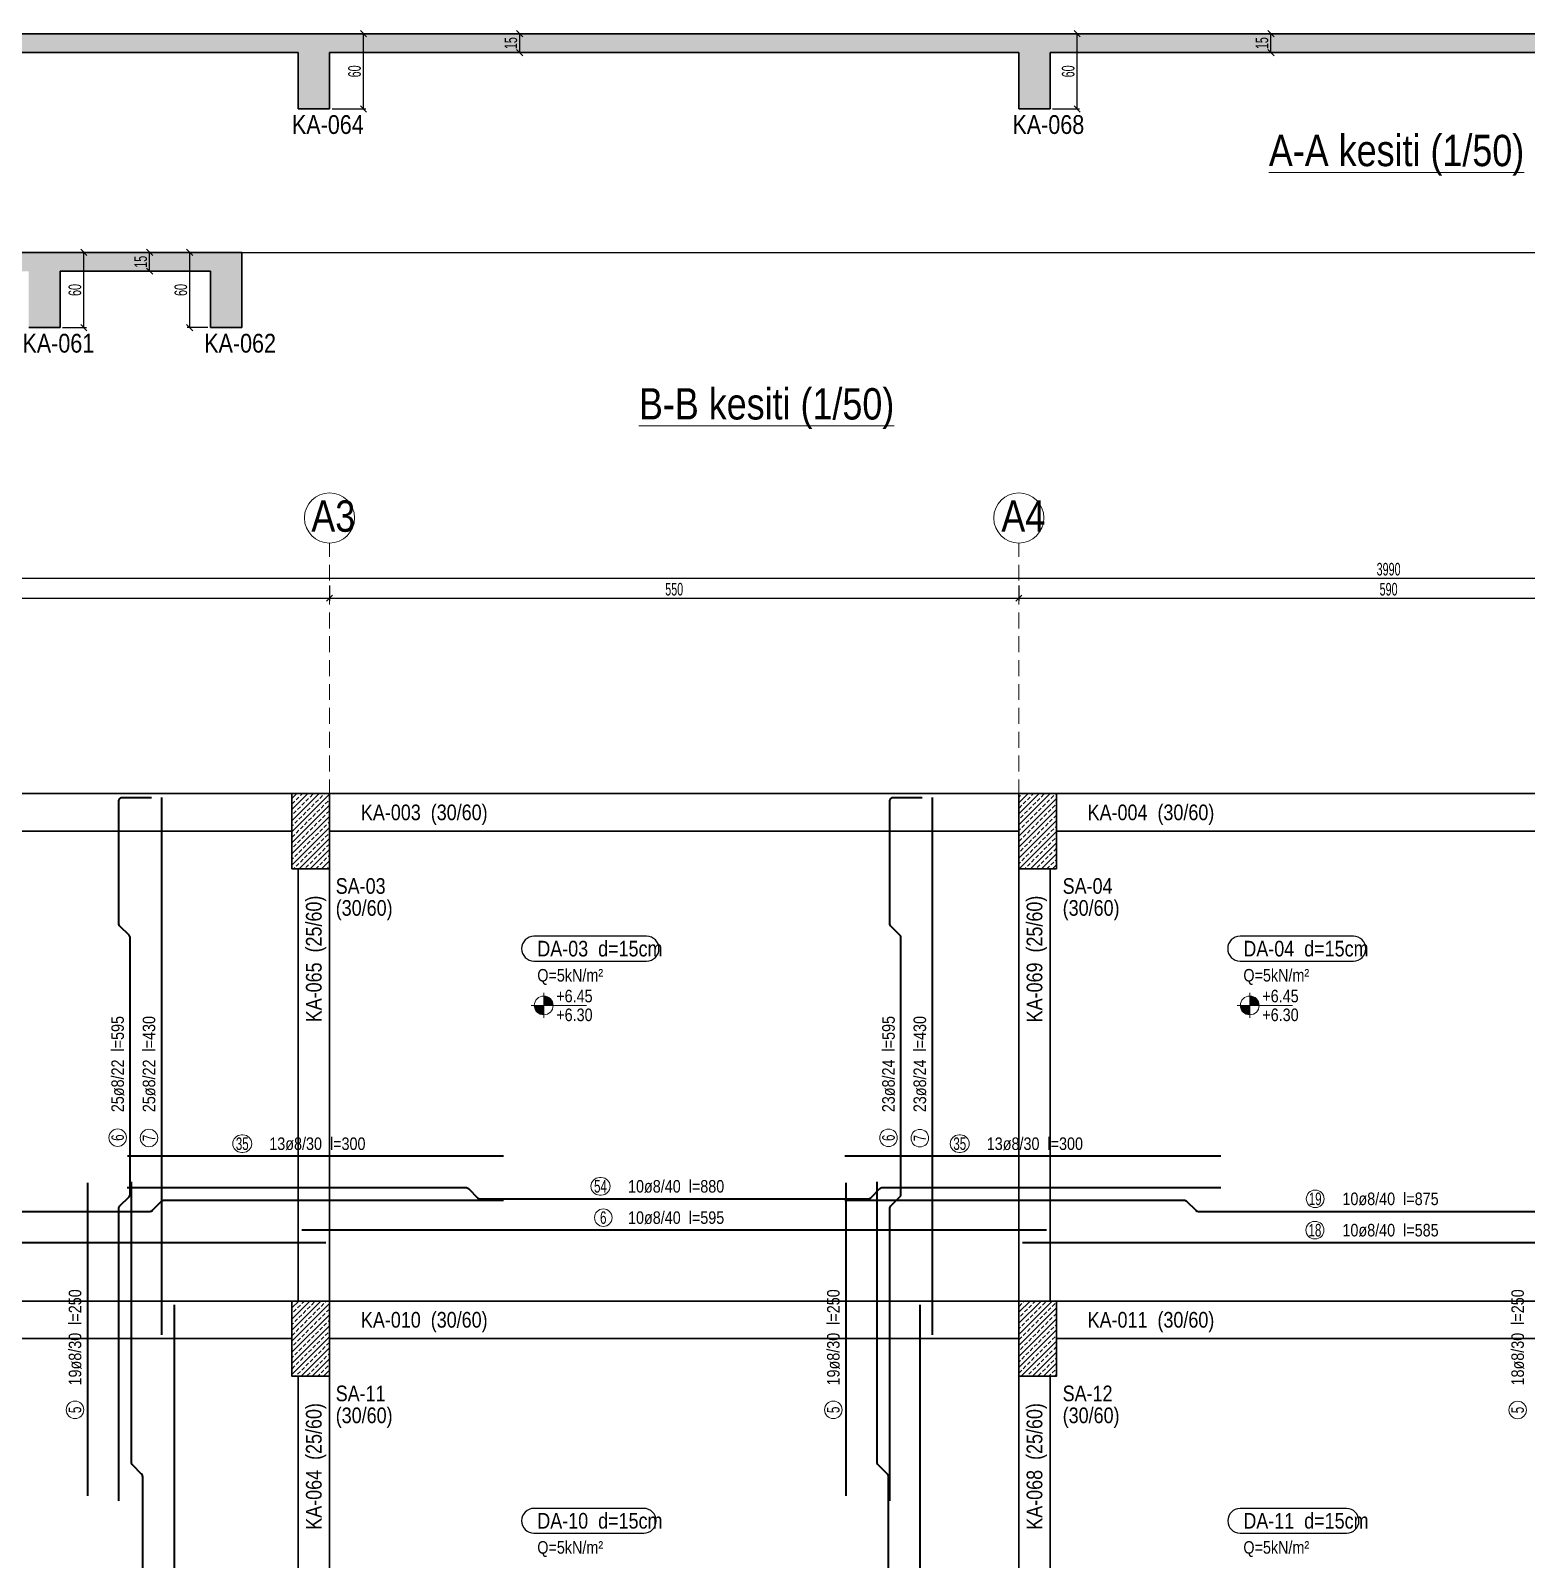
# Model space of a CAD drawing. Header units: millimetres. Extents: x 2223 to 6966, y 588 to 5587.
# Drawn here: x 3619 to 4813, y 4334 to 5554 of the extents above; entities that cross this region are included whole.
import ezdxf
from ezdxf.enums import TextEntityAlignment as Align

# ---------------------------------------------------------------- set-up
doc = ezdxf.new("R2010")
doc.units = ezdxf.units.MM
doc.linetypes.add('DASHED', pattern=[19.05, 12.7, -6.35])
for name, color, linetype, lineweight in [('AKS BALONU (BEYKENT)', 7, 'Continuous', 20), ('AKS CIZGISI (BEYKENT)', 252, 'DASHED', 20), ('AKS NO (BEYKENT)', 3, 'Continuous', 20), ('AKS OLCU (BEYKENT)', 200, 'Continuous', 20), ('CIZGI (BEYKENT)', 1, 'Continuous', 20), ('DONATI (BEYKENT)', 4, 'Continuous', 40), ('DONATI YAZISI (BEYKENT)', 3, 'Continuous', 20), ('DOSEME ISMI (BEYKENT)', 9, 'Continuous', 20), ('DOSEME PAFTA (BEYKENT)', 3, 'Continuous', 20), ('DOSEME SINIRI (BEYKENT)', 71, 'Continuous', 30), ('KESIT ISMI (BEYKENT)', 6, 'Continuous', 20), ('KIRIS (BEYKENT)', 2, 'Continuous', 30), ('KIRIS ISMI (BEYKENT)', 40, 'Continuous', 20), ('KOLON (BEYKENT)', 3, 'Continuous', 30), ('KOLON ISMI (BEYKENT)', 91, 'Continuous', 20), ('KOT CIZGI (BEYKENT)', 120, 'Continuous', 20), ('KOT YAZI (BEYKENT)', 7, 'Continuous', 20), ('OLCU (BEYKENT)', 14, 'Continuous', 20), ('POZ BALON (BEYKENT)', 14, 'Continuous', 20), ('POZ NO (BEYKENT)', 2, 'Continuous', 20), ('TARAMA (BEYKENT)', 252, 'Continuous', 20), ('YAZI (BEYKENT)', 140, 'Continuous', 20)]:
    doc.layers.add(name, color=color, linetype=linetype, lineweight=lineweight)
doc.styles.add('DSMOLC-50', font='Bahnschrift Light Condensed', dxfattribs={"width": 0.75, "height": 10})
doc.styles.add('KOT (BEYKENT)', font='')
doc.styles.add('OLC-50', font='Bahnschrift Light Condensed', dxfattribs={"width": 0.75, "height": 10})
doc.styles.add('YAZI (BEYKENT)', font='')
doc.styles.get('KOT (BEYKENT)').set_extended_font_data('Bahnschrift Light Condensed')
doc.styles.get('YAZI (BEYKENT)').set_extended_font_data('Bahnschrift Light Condensed')
doc.dimstyles.new('DSMOLC-50', dxfattribs={"dimtxt": 10, "dimasz": 5, "dimexe": 2, "dimexo": 2, "dimgap": 2, "dimtad": 1, "dimdec": 1, "dimrnd": 0.5, "dimzin": 12, "dimdsep": 46, "dimtxsty": 'DSMOLC-50', "dimblk": 'OBLIQUE', "dimblk1": 'OBLIQUE', "dimblk2": 'OBLIQUE', "dimcen": 0, "dimclrt": 7, "dimadec": 0, "dimazin": 0, "dimtfac": 1, "dimtdec": 4, "dimtix": 1, "dimtmove": 2, "dimatfit": 3, "dimfxl": 1, "dimtzin": 0, "dimarcsym": 0})
pattern_1 = [(45, (1444.828, 798.8927), (-4.4194174, 4.4194174), []), (45, (1449.247, 798.8927), (-4.4194174, 4.4194174), [3.125, -1.5625])]

# ---------------------------------------------------------------- blocks, each defined once
blk = doc.blocks.new('_Oblique')
at = {"color": 0, "linetype": 'ByBlock', "lineweight": -2}
blk.add_line((-0.5, -0.5), (0.5, 0.5), dxfattribs=at)
blk = doc.blocks.new('*D95')
at = {"layer": 'AKS OLCU (BEYKENT)', "color": 0, "lineweight": -2, "transparency": 16777216}
for p, q in [((3267.9, 5110.8), (3267.9, 5098.8)), ((3267.9, 5100.8), (3857.9, 5100.8)), ((3857.9, 5110.8), (3857.9, 5098.8))]:
    blk.add_line(p, q, dxfattribs=at)
at = {"layer": 'DEFPOINTS', "color": 0, "transparency": 16777216}
for p in [(3267.9, 5112.8), (3857.9, 5112.8), (3857.9, 5100.8)]:
    blk.add_point(p, dxfattribs=at)
at = {"layer": 'AKS OLCU (BEYKENT)', "color": 0, "lineweight": -2, "transparency": 16777216, "xscale": 5, "yscale": 5, "zscale": 5, "rotation": 180}
blk.add_blockref('_Oblique', (3267.9, 5100.8), dxfattribs=at)
at = {"layer": 'AKS OLCU (BEYKENT)', "color": 0, "lineweight": -2, "transparency": 16777216, "xscale": 5, "yscale": 5, "zscale": 5}
blk.add_blockref('_Oblique', (3857.9, 5100.8), dxfattribs=at)
at = {"layer": 'AKS OLCU (BEYKENT)', "color": 7, "transparency": 16777216, "insert": (3562.9, 5107.9), "char_height": 10, "attachment_point": 5, "style": 'DSMOLC-50'}
blk.add_mtext('590', dxfattribs=at)
blk = doc.blocks.new('*D96')
at = {"layer": 'AKS OLCU (BEYKENT)', "color": 0, "lineweight": -2, "transparency": 16777216}
for p, q in [((3857.9, 5110.8), (3857.9, 5098.8)), ((3857.9, 5100.8), (4407.9, 5100.8)), ((4407.9, 5110.8), (4407.9, 5098.8))]:
    blk.add_line(p, q, dxfattribs=at)
at = {"layer": 'DEFPOINTS', "color": 0, "transparency": 16777216}
for p in [(3857.9, 5112.8), (4407.9, 5112.8), (4407.9, 5100.8)]:
    blk.add_point(p, dxfattribs=at)
at = {"layer": 'AKS OLCU (BEYKENT)', "color": 0, "lineweight": -2, "transparency": 16777216, "xscale": 5, "yscale": 5, "zscale": 5, "rotation": 180}
blk.add_blockref('_Oblique', (3857.9, 5100.8), dxfattribs=at)
at = {"layer": 'AKS OLCU (BEYKENT)', "color": 0, "lineweight": -2, "transparency": 16777216, "xscale": 5, "yscale": 5, "zscale": 5}
blk.add_blockref('_Oblique', (4407.9, 5100.8), dxfattribs=at)
at = {"layer": 'AKS OLCU (BEYKENT)', "color": 7, "transparency": 16777216, "insert": (4132.9, 5107.9), "char_height": 10, "attachment_point": 5, "style": 'DSMOLC-50'}
blk.add_mtext('550', dxfattribs=at)
blk = doc.blocks.new('*D97')
at = {"layer": 'AKS OLCU (BEYKENT)', "color": 0, "lineweight": -2, "transparency": 16777216}
for p, q in [((4407.9, 5110.8), (4407.9, 5098.8)), ((4407.9, 5100.8), (4997.9, 5100.8)), ((4997.9, 5110.8), (4997.9, 5098.8))]:
    blk.add_line(p, q, dxfattribs=at)
at = {"layer": 'DEFPOINTS', "color": 0, "transparency": 16777216}
for p in [(4407.9, 5112.8), (4997.9, 5112.8), (4997.9, 5100.8)]:
    blk.add_point(p, dxfattribs=at)
at = {"layer": 'AKS OLCU (BEYKENT)', "color": 0, "lineweight": -2, "transparency": 16777216, "xscale": 5, "yscale": 5, "zscale": 5, "rotation": 180}
blk.add_blockref('_Oblique', (4407.9, 5100.8), dxfattribs=at)
at = {"layer": 'AKS OLCU (BEYKENT)', "color": 0, "lineweight": -2, "transparency": 16777216, "xscale": 5, "yscale": 5, "zscale": 5}
blk.add_blockref('_Oblique', (4997.9, 5100.8), dxfattribs=at)
at = {"layer": 'AKS OLCU (BEYKENT)', "color": 7, "transparency": 16777216, "insert": (4702.9, 5107.9), "char_height": 10, "attachment_point": 5, "style": 'DSMOLC-50'}
blk.add_mtext('590', dxfattribs=at)
blk = doc.blocks.new('*D102')
at = {"layer": 'AKS OLCU (BEYKENT)', "color": 0, "lineweight": -2, "transparency": 16777216}
for p, q in [((2707.9, 5114.8), (2707.9, 5118.8)), ((2707.9, 5116.8), (6697.9, 5116.8)), ((6697.9, 5114.8), (6697.9, 5118.8))]:
    blk.add_line(p, q, dxfattribs=at)
at = {"layer": 'DEFPOINTS', "color": 0, "transparency": 16777216}
for p in [(6697.9, 5116.8), (2707.9, 5112.8), (6697.9, 5112.8)]:
    blk.add_point(p, dxfattribs=at)
at = {"layer": 'AKS OLCU (BEYKENT)', "color": 0, "lineweight": -2, "transparency": 16777216, "xscale": 5, "yscale": 5, "zscale": 5, "rotation": 180}
blk.add_blockref('_Oblique', (2707.9, 5116.8), dxfattribs=at)
at = {"layer": 'AKS OLCU (BEYKENT)', "color": 0, "lineweight": -2, "transparency": 16777216, "xscale": 5, "yscale": 5, "zscale": 5}
blk.add_blockref('_Oblique', (6697.9, 5116.8), dxfattribs=at)
at = {"layer": 'AKS OLCU (BEYKENT)', "color": 7, "transparency": 16777216, "insert": (4702.9, 5123.9), "char_height": 10, "attachment_point": 5, "style": 'DSMOLC-50'}
blk.add_mtext('3990', dxfattribs=at)
blk = doc.blocks.new('*D133')
at = {"layer": 'DEFPOINTS', "color": 0, "transparency": 16777216}
for p in [(3857.9, 5551.3), (3885, 5551.3), (3857.9, 5491.3)]:
    blk.add_point(p, dxfattribs=at)
at = {"layer": 'OLCU (BEYKENT)', "color": 0, "lineweight": -2, "transparency": 16777216}
for p, q in [((3859.9, 5551.3), (3887, 5551.3)), ((3885, 5491.3), (3885, 5551.3)), ((3859.9, 5491.3), (3887, 5491.3))]:
    blk.add_line(p, q, dxfattribs=at)
at = {"layer": 'OLCU (BEYKENT)', "color": 0, "lineweight": -2, "transparency": 16777216, "xscale": 5, "yscale": 5, "zscale": 5}
for p, rotation in [((3885, 5551.3), 90), ((3885, 5491.3), 270)]:
    blk.add_blockref('_Oblique', p, dxfattribs=dict(at, rotation=rotation))
at = {"layer": 'OLCU (BEYKENT)', "color": 7, "lineweight": -3, "transparency": 16777216, "insert": (3877.9, 5521.3), "char_height": 10, "attachment_point": 5, "rotation": 90, "style": 'OLC-50'}
blk.add_mtext('60', dxfattribs=at)
blk = doc.blocks.new('*D134')
at = {"layer": 'DEFPOINTS', "color": 0, "transparency": 16777216}
for p in [(3993.1, 5551.3), (4009.7, 5551.3), (3993.1, 5536.3)]:
    blk.add_point(p, dxfattribs=at)
at = {"layer": 'OLCU (BEYKENT)', "color": 0, "lineweight": -2, "transparency": 16777216}
for p, q in [((3995.1, 5551.3), (4011.7, 5551.3)), ((4009.7, 5536.3), (4009.7, 5551.3)), ((3995.1, 5536.3), (4011.7, 5536.3))]:
    blk.add_line(p, q, dxfattribs=at)
at = {"layer": 'OLCU (BEYKENT)', "color": 0, "lineweight": -2, "transparency": 16777216, "xscale": 5, "yscale": 5, "zscale": 5}
for p, rotation in [((4009.7, 5551.3), 90), ((4009.7, 5536.3), 270)]:
    blk.add_blockref('_Oblique', p, dxfattribs=dict(at, rotation=rotation))
at = {"layer": 'OLCU (BEYKENT)', "color": 7, "lineweight": -3, "transparency": 16777216, "insert": (4002.6, 5543.8), "char_height": 10, "attachment_point": 5, "rotation": 90, "style": 'OLC-50'}
blk.add_mtext('15', dxfattribs=at)
blk = doc.blocks.new('*D135')
at = {"layer": 'DEFPOINTS', "color": 0, "transparency": 16777216}
for p in [(4432.8, 5551.3), (4454.4, 5551.3), (4432.8, 5491.3)]:
    blk.add_point(p, dxfattribs=at)
at = {"layer": 'OLCU (BEYKENT)', "color": 0, "lineweight": -2, "transparency": 16777216}
for p, q in [((4434.8, 5551.3), (4456.4, 5551.3)), ((4454.4, 5491.3), (4454.4, 5551.3)), ((4434.8, 5491.3), (4456.4, 5491.3))]:
    blk.add_line(p, q, dxfattribs=at)
at = {"layer": 'OLCU (BEYKENT)', "color": 0, "lineweight": -2, "transparency": 16777216, "xscale": 5, "yscale": 5, "zscale": 5}
for p, rotation in [((4454.4, 5551.3), 90), ((4454.4, 5491.3), 270)]:
    blk.add_blockref('_Oblique', p, dxfattribs=dict(at, rotation=rotation))
at = {"layer": 'OLCU (BEYKENT)', "color": 7, "lineweight": -3, "transparency": 16777216, "insert": (4447.3, 5521.3), "char_height": 10, "attachment_point": 5, "rotation": 90, "style": 'OLC-50'}
blk.add_mtext('60', dxfattribs=at)
blk = doc.blocks.new('*D136')
at = {"layer": 'DEFPOINTS', "color": 0, "transparency": 16777216}
for p in [(4585.4, 5551.3), (4609, 5551.3), (4585.4, 5536.3)]:
    blk.add_point(p, dxfattribs=at)
at = {"layer": 'OLCU (BEYKENT)', "color": 0, "lineweight": -2, "transparency": 16777216}
for p, q in [((4587.4, 5551.3), (4611, 5551.3)), ((4609, 5536.3), (4609, 5551.3)), ((4587.4, 5536.3), (4611, 5536.3))]:
    blk.add_line(p, q, dxfattribs=at)
at = {"layer": 'OLCU (BEYKENT)', "color": 0, "lineweight": -2, "transparency": 16777216, "xscale": 5, "yscale": 5, "zscale": 5}
for p, rotation in [((4609, 5551.3), 90), ((4609, 5536.3), 270)]:
    blk.add_blockref('_Oblique', p, dxfattribs=dict(at, rotation=rotation))
at = {"layer": 'OLCU (BEYKENT)', "color": 7, "lineweight": -3, "transparency": 16777216, "insert": (4601.9, 5543.8), "char_height": 10, "attachment_point": 5, "rotation": 90, "style": 'OLC-50'}
blk.add_mtext('15', dxfattribs=at)
blk = doc.blocks.new('*D148')
at = {"layer": 'DEFPOINTS', "color": 0, "transparency": 16777216}
for p in [(3642.9, 5376.8), (3661.9, 5376.8), (3642.9, 5316.8)]:
    blk.add_point(p, dxfattribs=at)
at = {"layer": 'OLCU (BEYKENT)', "color": 0, "lineweight": -2, "transparency": 16777216}
for p, q in [((3644.9, 5376.8), (3663.9, 5376.8)), ((3661.9, 5316.8), (3661.9, 5376.8)), ((3644.9, 5316.8), (3663.9, 5316.8))]:
    blk.add_line(p, q, dxfattribs=at)
at = {"layer": 'OLCU (BEYKENT)', "color": 0, "lineweight": -2, "transparency": 16777216, "xscale": 5, "yscale": 5, "zscale": 5}
for p, rotation in [((3661.9, 5376.8), 90), ((3661.9, 5316.8), 270)]:
    blk.add_blockref('_Oblique', p, dxfattribs=dict(at, rotation=rotation))
at = {"layer": 'OLCU (BEYKENT)', "color": 7, "lineweight": -3, "transparency": 16777216, "insert": (3654.8, 5346.8), "char_height": 10, "attachment_point": 5, "rotation": 90, "style": 'OLC-50'}
blk.add_mtext('60', dxfattribs=at)
blk = doc.blocks.new('*D149')
at = {"layer": 'DEFPOINTS', "color": 0, "transparency": 16777216}
for p in [(3746.4, 5376.8), (3762.9, 5376.8), (3762.9, 5316.8)]:
    blk.add_point(p, dxfattribs=at)
at = {"layer": 'OLCU (BEYKENT)', "color": 0, "lineweight": -2, "transparency": 16777216}
for p, q in [((3760.9, 5376.8), (3744.4, 5376.8)), ((3746.4, 5316.8), (3746.4, 5376.8)), ((3760.9, 5316.8), (3744.4, 5316.8))]:
    blk.add_line(p, q, dxfattribs=at)
at = {"layer": 'OLCU (BEYKENT)', "color": 0, "lineweight": -2, "transparency": 16777216, "xscale": 5, "yscale": 5, "zscale": 5}
for p, rotation in [((3746.4, 5376.8), 90), ((3746.4, 5316.8), 270)]:
    blk.add_blockref('_Oblique', p, dxfattribs=dict(at, rotation=rotation))
at = {"layer": 'OLCU (BEYKENT)', "color": 7, "lineweight": -3, "transparency": 16777216, "insert": (3739.3, 5346.8), "char_height": 10, "attachment_point": 5, "rotation": 90, "style": 'OLC-50'}
blk.add_mtext('60', dxfattribs=at)
blk = doc.blocks.new('*D150')
at = {"layer": 'DEFPOINTS', "color": 0, "transparency": 16777216}
for p in [(3702.9, 5376.8), (3714.4, 5376.8), (3702.9, 5361.8)]:
    blk.add_point(p, dxfattribs=at)
at = {"layer": 'OLCU (BEYKENT)', "color": 0, "lineweight": -2, "transparency": 16777216}
for p, q in [((3704.9, 5376.8), (3716.4, 5376.8)), ((3714.4, 5361.8), (3714.4, 5376.8)), ((3704.9, 5361.8), (3716.4, 5361.8))]:
    blk.add_line(p, q, dxfattribs=at)
at = {"layer": 'OLCU (BEYKENT)', "color": 0, "lineweight": -2, "transparency": 16777216, "xscale": 5, "yscale": 5, "zscale": 5}
for p, rotation in [((3714.4, 5376.8), 90), ((3714.4, 5361.8), 270)]:
    blk.add_blockref('_Oblique', p, dxfattribs=dict(at, rotation=rotation))
at = {"layer": 'OLCU (BEYKENT)', "color": 7, "lineweight": -3, "transparency": 16777216, "insert": (3707.3, 5369.3), "char_height": 10, "attachment_point": 5, "rotation": 90, "style": 'OLC-50'}
blk.add_mtext('15', dxfattribs=at)

msp = doc.modelspace()

# ---------------------------------------------------------------- hatches: boundary and pattern name
at = {"layer": 'KOT CIZGI (BEYKENT)'}
h = msp.add_hatch(color=256, dxfattribs=at)
h.dxf.hatch_style = 1
h.paths.add_polyline_path([(4028.81, 4775.76), (4021.31, 4775.76, 0.4142136), (4028.81, 4768.26)])
h = msp.add_hatch(color=256, dxfattribs=at)
h.dxf.hatch_style = 1
h.paths.add_polyline_path([(4028.81, 4783.26), (4028.81, 4775.76), (4036.31, 4775.76, 0.4142136)])
h = msp.add_hatch(color=256, dxfattribs=at)
h.dxf.hatch_style = 1
h.paths.add_polyline_path([(4592.14, 4775.76), (4584.64, 4775.76, 0.4142136), (4592.14, 4768.26)])
h = msp.add_hatch(color=256, dxfattribs=at)
h.dxf.hatch_style = 1
h.paths.add_polyline_path([(4592.14, 4783.26), (4592.14, 4775.76), (4599.64, 4775.76, 0.4142136)])
at = {"layer": 'TARAMA (BEYKENT)', "lineweight": -3}
h = msp.add_hatch(dxfattribs=at)
h.set_pattern_fill('ANSI33', color=256)
h.set_pattern_definition([(45, (1444.828, 647.01), (-4.490128, 4.490128), []), (45, (1449.318, 647.01), (-4.490128, 4.490128), [3.175, -1.5875])])
h.paths.add_polyline_path([(6697.91, 5551.35), (2707.76, 5551.35), (2707.76, 5491.35), (2737.81, 5491.35), (2737.81, 5536.35), (3267.76, 5536.35), (3267.76, 5491.35), (3292.81, 5491.35), (3292.81, 5536.35), (3832.91, 5536.35), (3832.91, 5491.35), (3857.91, 5491.35), (3857.91, 5536.35), (4407.76, 5536.35), (4407.76, 5491.35), (4432.81, 5491.35), (4432.81, 5536.35), (4972.91, 5536.35), (4972.91, 5491.35), (4997.91, 5491.35), (4997.91, 5536.35), (5547.76, 5536.35), (5547.76, 5491.35), (5572.81, 5491.35), (5572.81, 5536.35), (6112.91, 5536.35), (6112.91, 5491.35), (6137.91, 5491.35), (6137.91, 5536.35), (6667.96, 5536.35), (6667.96, 5491.35), (6697.91, 5491.35)])
h = msp.add_hatch(dxfattribs=at)
h.set_pattern_fill('ANSI33', color=256)
h.set_pattern_definition([(45, (1444.828, 729.613), (-4.490128, 4.490128), []), (45, (1449.318, 729.613), (-4.490128, 4.490128), [3.175, -1.5875])])
h.paths.add_polyline_path([(3787.98, 5376.81), (3040.86, 5376.81), (3040.86, 5316.81), (3065.86, 5316.81), (3065.86, 5361.81), (3175.86, 5361.81), (3175.86, 5316.81), (3200.86, 5316.81), (3200.86, 5361.81), (3617.91, 5361.81), (3617.91, 5316.81), (3642.91, 5316.81), (3642.91, 5361.81), (3762.91, 5361.81), (3762.91, 5316.81), (3787.98, 5316.81)])
at = {"layer": 'TARAMA (BEYKENT)'}
h = msp.add_hatch(dxfattribs=at)
h.set_pattern_fill('ANSI33', color=256, style=0, pattern_type=0)
h.set_pattern_definition(pattern_1)
h.paths.add_polyline_path([(3827.86, 4944.84), (3857.86, 4944.84), (3857.86, 4884.84), (3827.86, 4884.84)], flags=0)
h = msp.add_hatch(dxfattribs=at)
h.set_pattern_fill('ANSI33', color=256, style=0, pattern_type=0)
h.set_pattern_definition(pattern_1)
h.paths.add_polyline_path([(4407.86, 4944.84), (4437.86, 4944.84), (4437.86, 4884.84), (4407.86, 4884.84)], flags=0)
h = msp.add_hatch(dxfattribs=at)
h.set_pattern_fill('ANSI33', color=256, style=0, pattern_type=0)
h.set_pattern_definition(pattern_1)
h.paths.add_polyline_path([(3827.86, 4539.84), (3857.86, 4539.84), (3857.86, 4479.84), (3827.86, 4479.84)], flags=0)
h = msp.add_hatch(dxfattribs=at)
h.set_pattern_fill('ANSI33', color=256, style=0, pattern_type=0)
h.set_pattern_definition(pattern_1)
h.paths.add_polyline_path([(4407.86, 4539.84), (4437.86, 4539.84), (4437.86, 4479.84), (4407.86, 4479.84)], flags=0)

# ---------------------------------------------------------------- linework, layer by layer
at = {"layer": 'AKS BALONU (BEYKENT)'}
for centre in [(3857.86, 5164.84), (4407.86, 5164.84)]:
    msp.add_circle(centre, 20, dxfattribs=at)
at = {"layer": 'AKS CIZGISI (BEYKENT)'}
for p, q in [((3857.86, 3209.84), (3857.86, 5144.84)), ((4407.86, 3209.84), (4407.86, 5144.84)), ((2507.86, 4944.84), (6912.86, 4944.84)), ((2507.86, 4539.84), (6912.86, 4539.84))]:
    msp.add_line(p, q, dxfattribs=at)
at = {"layer": 'CIZGI (BEYKENT)', "lineweight": -3}
msp.add_line((3787.98, 5376.81), (5067.86, 5376.81), dxfattribs=at)
at = {"layer": 'DONATI (BEYKENT)'}
for points in [[(3689.85, 4380.3), (3689.85, 4613.6, -0.1989124), (3690.73, 4615.72), (3697.97, 4622.96, 0.1989124), (3698.85, 4625.09), (3698.85, 4829.6, 0.1989124), (3697.97, 4831.72), (3690.73, 4838.96, -0.1989124), (3689.85, 4841.09), (3689.85, 4938.84, -0.4142136), (3692.85, 4941.84), (3715.85, 4941.84)], [(4304.86, 4380.3), (4304.86, 4613.6, -0.1989124), (4305.74, 4615.72), (4312.99, 4622.96, 0.1989124), (4313.86, 4625.09), (4313.86, 4829.6, 0.1989124), (4312.99, 4831.72), (4305.74, 4838.96, -0.1989124), (4304.86, 4841.09), (4304.86, 4938.84, -0.4142136), (4307.86, 4941.84), (4330.86, 4941.84)], [(3696.59, 4630.39), (3966.66, 4630.39, -0.1989124), (3968.78, 4629.51), (3976.03, 4622.27, 0.1989124), (3978.15, 4621.39), (4287.55, 4621.39, 0.1989124), (4289.67, 4622.27), (4296.92, 4629.51, -0.1989124), (4299.04, 4630.39), (4569.13, 4630.39)], [(3699.85, 3852.32), (3699.85, 4108.6, -0.1989124), (3700.73, 4110.72), (3707.97, 4117.96, 0.1989124), (3708.85, 4120.09), (3708.85, 4399.6, 0.1989124), (3707.97, 4401.72), (3700.73, 4408.96, -0.1989124), (3699.85, 4411.09), (3699.85, 4634.86)], [(4294.86, 3852.32), (4294.86, 4108.6, -0.1989124), (4295.74, 4110.72), (4302.99, 4117.96, 0.1989124), (4303.86, 4120.09), (4303.86, 4399.6, 0.1989124), (4302.99, 4401.72), (4295.74, 4408.96, -0.1989124), (4294.86, 4411.09), (4294.86, 4634.86)], [(3134.06, 4620.39), (3399.62, 4620.39, -0.1989124), (3401.74, 4619.51), (3408.98, 4612.27, 0.1989124), (3411.1, 4611.39), (3714.62, 4611.39, 0.1989124), (3716.74, 4612.27), (3723.98, 4619.51, -0.1989124), (3726.1, 4620.39), (3996.6, 4620.39)], [(4269.08, 4620.39), (4539.62, 4620.39, -0.1989124), (4541.74, 4619.51), (4548.98, 4612.27, 0.1989124), (4551.1, 4611.39), (4854.62, 4611.39, 0.1989124), (4856.74, 4612.27), (4863.98, 4619.51, -0.1989124), (4866.1, 4620.39), (5136.62, 4620.39)]]:
    msp.add_lwpolyline(points, format="xyb", dxfattribs=at)
for points in [[(3723.85, 4941.84), (3723.85, 4512.84)], [(4338.86, 4941.84), (4338.86, 4512.84)], [(3996.63, 4655.39), (3696.63, 4655.39)], [(4569.08, 4655.39), (4269.08, 4655.39)], [(3664.85, 4634.22), (3664.85, 4384.22)], [(4269.86, 4634.22), (4269.86, 4384.22)], [(4429.86, 4596.39), (3835.86, 4596.39)], [(3854.94, 4586.39), (3270.76, 4586.39)], [(4994.94, 4586.39), (4410.76, 4586.39)], [(3733.85, 4536.84), (3733.85, 3982.84)], [(4328.86, 4536.84), (4328.86, 3982.84)]]:
    msp.add_lwpolyline(points, dxfattribs=at)
at = {"layer": 'DOSEME PAFTA (BEYKENT)', "lineweight": -3}
for points in [[(4021.05, 4811.19), (4110.88, 4811.19, 1), (4110.88, 4830.97), (4021.05, 4830.97, 1)], [(4584.39, 4811.19), (4674.84, 4811.19, 1), (4674.84, 4830.97), (4584.39, 4830.97, 1)], [(4021.05, 4354.52), (4108.63, 4354.52, 1), (4108.63, 4374.31), (4021.05, 4374.31, 1)], [(4584.39, 4354.52), (4669.39, 4354.52, 1), (4669.39, 4374.18), (4584.39, 4374.18, 1)]]:
    msp.add_lwpolyline(points, format="xyb", close=True, dxfattribs=at)
at = {"layer": 'DOSEME SINIRI (BEYKENT)'}
for p, q in [((2707.76, 5551.35), (6697.91, 5551.35)), ((3292.81, 5536.35), (3832.91, 5536.35)), ((3832.91, 5536.35), (3832.91, 5491.35)), ((3857.91, 5536.35), (3857.91, 5491.35)), ((3857.91, 5536.35), (4407.76, 5536.35)), ((4407.76, 5536.35), (4407.76, 5491.35)), ((4432.81, 5536.35), (4432.81, 5491.35)), ((4432.81, 5536.35), (4972.91, 5536.35)), ((3832.91, 5491.35), (3857.91, 5491.35)), ((4407.76, 5491.35), (4432.81, 5491.35)), ((3040.86, 5376.81), (3787.98, 5376.81)), ((3787.98, 5376.81), (3787.98, 5316.81)), ((3642.91, 5361.81), (3642.91, 5316.81)), ((3642.91, 5361.81), (3762.91, 5361.81)), ((3762.91, 5361.81), (3762.91, 5316.81)), ((3617.91, 5316.81), (3642.91, 5316.81)), ((3762.91, 5316.81), (3787.98, 5316.81))]:
    msp.add_line(p, q, dxfattribs=at)
at = {"layer": 'KIRIS (BEYKENT)'}
for p, q in [((3297.76, 4944.84), (3827.96, 4944.84)), ((3857.96, 4944.84), (4407.76, 4944.84)), ((4437.76, 4944.84), (4967.96, 4944.84)), ((3297.76, 4914.84), (3827.96, 4914.84)), ((3857.96, 4914.84), (4407.76, 4914.84)), ((4437.76, 4914.84), (4967.96, 4914.84)), ((3832.86, 4884.94), (3832.86, 4539.94)), ((3857.86, 4884.94), (3857.96, 4539.94)), ((4407.76, 4884.94), (4407.76, 4539.94)), ((4432.86, 4884.94), (4432.86, 4539.94)), ((3297.76, 4539.84), (3827.96, 4539.84)), ((3857.96, 4539.84), (4407.76, 4539.84)), ((4437.76, 4539.84), (4967.96, 4539.84)), ((3297.76, 4509.84), (3827.96, 4509.84)), ((3857.96, 4509.84), (4407.76, 4509.84)), ((4437.76, 4509.84), (4967.96, 4509.84)), ((3832.86, 4479.94), (3832.96, 4009.94)), ((3857.86, 4479.94), (3857.96, 4009.94)), ((4407.76, 4479.94), (4407.76, 4009.94)), ((4432.86, 4479.94), (4432.76, 4009.94))]:
    msp.add_line(p, q, dxfattribs=at)
at = {"layer": 'KOLON (BEYKENT)'}
for points in [[(3827.86, 4944.84), (3857.86, 4944.84), (3857.86, 4884.84), (3827.86, 4884.84)], [(4407.86, 4944.84), (4437.86, 4944.84), (4437.86, 4884.84), (4407.86, 4884.84)], [(3827.86, 4539.84), (3857.86, 4539.84), (3857.86, 4479.84), (3827.86, 4479.84)], [(4407.86, 4539.84), (4437.86, 4539.84), (4437.86, 4479.84), (4407.86, 4479.84)]]:
    msp.add_lwpolyline(points, close=True, dxfattribs=at)
at = {"layer": 'KOT CIZGI (BEYKENT)'}
for p, q in [((4028.81, 4785.76), (4028.81, 4765.76)), ((4592.14, 4785.76), (4592.14, 4765.76)), ((4018.81, 4775.76), (4062.83, 4775.76)), ((4582.14, 4775.76), (4626.17, 4775.76))]:
    msp.add_line(p, q, dxfattribs=at)
for centre in [(4028.81, 4775.76), (4592.14, 4775.76)]:
    msp.add_circle(centre, 7.5, dxfattribs=at)
at = {"layer": 'POZ BALON (BEYKENT)'}
for points in [[(3787.74, 4658.39), (3788.83, 4658.39, 1), (3788.83, 4672.39), (3787.74, 4672.39, 1)], [(4360.2, 4658.39), (4361.28, 4658.39, 1), (4361.28, 4672.39), (4360.2, 4672.39, 1)], [(4073.42, 4624.39), (4074.72, 4624.39, 1), (4074.72, 4638.39), (4073.42, 4638.39, 1)], [(4644.24, 4614.39), (4644.41, 4614.39, 1), (4644.41, 4628.39), (4644.24, 4628.39, 1)], [(4643.97, 4589.39), (4644.3, 4589.39, 1), (4644.3, 4603.39), (4643.97, 4603.39, 1)]]:
    msp.add_lwpolyline(points, format="xyb", close=True, dxfattribs=at)
for centre in [(3688.85, 4670.26), (3713.85, 4669.96), (4303.86, 4670.11), (4328.86, 4669.81), (4076.32, 4606.39), (3654.85, 4452.98), (4259.86, 4452.98), (4805.84, 4452.8)]:
    msp.add_circle(centre, 7, dxfattribs=at)

# ---------------------------------------------------------------- texts
at = {"layer": 'AKS NO (BEYKENT)', "style": 'YAZI (BEYKENT)'}
for s, p in [('A3', (3843.4, 5153.84)), ('A4', (4393.92, 5153.84))]:
    msp.add_text(s, height=25, dxfattribs=at).set_placement(p)
at = {"layer": 'DONATI YAZISI (BEYKENT)', "style": 'YAZI (BEYKENT)'}
for s, p in [(' 25ø8/22  l=595', (3688.85, 4727.34)), (' 25ø8/22  l=430', (3713.85, 4727.34)), (' 23ø8/24  l=595', (4303.86, 4727.34)), (' 23ø8/24  l=430', (4328.86, 4727.34)), (' 19ø8/30  l=250', (3654.85, 4509.22)), (' 19ø8/30  l=250', (4259.86, 4509.22)), (' 18ø8/30  l=250', (4805.84, 4509.22))]:
    msp.add_text(s, height=10, rotation=90, dxfattribs=at).set_placement(p, align=Align.MIDDLE_CENTER)
for s, p in [(' 13ø8/30  l=300', (3846.63, 4665.39)), (' 13ø8/30  l=300', (4419.08, 4665.39)), (' 10ø8/40  l=880', (4132.86, 4631.39)), (' 10ø8/40  l=875', (4702.85, 4621.39)), (' 10ø8/40  l=595', (4132.86, 4606.39)), (' 10ø8/40  l=585', (4702.85, 4596.39))]:
    msp.add_text(s, height=10, dxfattribs=at).set_placement(p, align=Align.MIDDLE_CENTER)
at = {"layer": 'DOSEME ISMI (BEYKENT)', "style": 'YAZI (BEYKENT)'}
for s, p in [('DA-03  d=15cm', (4023.69, 4814.84)), ('DA-04  d=15cm', (4587.03, 4814.84)), ('DA-10  d=15cm', (4023.69, 4358.18)), ('DA-11  d=15cm', (4587.03, 4358.18))]:
    msp.add_text(s, height=12.5, dxfattribs=at).set_placement(p)
at = {"layer": 'KESIT ISMI (BEYKENT)', "style": 'YAZI (BEYKENT)'}
for s, p in [('%%UA-A kesiti (1/50)', (4607.39, 5445.64)), ('%%UB-B kesiti (1/50)', (4104.79, 5243.43))]:
    msp.add_text(s, height=25, dxfattribs=at).set_placement(p)
at = {"layer": 'KIRIS ISMI (BEYKENT)', "style": 'YAZI (BEYKENT)'}
for s, height, p in [('KA-064', 15, (3827.91, 5471.35)), ('KA-068', 15, (4402.76, 5471.35)), ('KA-061', 15, (3612.91, 5296.81)), ('KA-062', 15, (3757.91, 5296.81)), ('KA-003  (30/60)', 12.5, (3882.96, 4923.59)), ('KA-004  (30/60)', 12.5, (4462.76, 4923.59)), ('KA-010  (30/60)', 12.5, (3882.96, 4518.59)), ('KA-011  (30/60)', 12.5, (4462.76, 4518.59))]:
    msp.add_text(s, height=height, dxfattribs=at).set_placement(p)
for s, p in [('KA-065  (25/60)', (3851.62, 4762.33)), ('KA-069  (25/60)', (4426.62, 4762.28)), ('KA-064  (25/60)', (3851.62, 4357.28)), ('KA-068  (25/60)', (4426.62, 4357.27))]:
    msp.add_text(s, height=12.5, rotation=90, dxfattribs=at).set_placement(p)
at = {"layer": 'KOLON ISMI (BEYKENT)', "style": 'YAZI (BEYKENT)'}
for s, p in [('SA-03', (3862.86, 4864.84)), ('SA-04', (4442.86, 4864.84)), ('(30/60)', (3862.86, 4847.34)), ('(30/60)', (4442.86, 4847.34)), ('SA-11', (3862.86, 4459.84)), ('SA-12', (4442.86, 4459.84)), ('(30/60)', (3862.86, 4442.34)), ('(30/60)', (4442.86, 4442.34))]:
    msp.add_text(s, height=12.5, dxfattribs=at).set_placement(p)
at = {"layer": 'KOT YAZI (BEYKENT)', "style": 'KOT (BEYKENT)'}
for s, p in [('+6.45', (4038.81, 4778.26)), ('+6.45', (4602.14, 4778.26)), ('+6.30', (4038.81, 4763.26)), ('+6.30', (4602.14, 4763.26))]:
    msp.add_text(s, height=10, dxfattribs=at).set_placement(p)
at = {"layer": 'POZ NO (BEYKENT)', "style": 'YAZI (BEYKENT)', "width": 0.8}
for s, p in [('6', (3688.85, 4670.26)), ('7', (3713.85, 4669.96)), ('6', (4303.86, 4670.11)), ('7', (4328.86, 4669.81)), ('5', (3654.85, 4452.98)), ('5', (4259.86, 4452.98)), ('5', (4805.84, 4452.8))]:
    msp.add_text(s, height=10, rotation=90, dxfattribs=at).set_placement(p, align=Align.MIDDLE_CENTER)
for s, p in [('35', (3788.28, 4665.39)), ('35', (4360.74, 4665.39)), ('54', (4074.07, 4631.39)), ('19', (4644.32, 4621.39)), ('6', (4076.32, 4606.39)), ('18', (4644.14, 4596.39))]:
    msp.add_text(s, height=10, dxfattribs=at).set_placement(p, align=Align.MIDDLE_CENTER)
at = {"layer": 'YAZI (BEYKENT)', "style": 'YAZI (BEYKENT)'}
for p in [(4023.69, 4794.84), (4587.03, 4794.84), (4023.69, 4338.18), (4587.03, 4338.18)]:
    msp.add_text('Q=5kN/m²', height=10, dxfattribs=at).set_placement(p)

# ---------------------------------------------------------------- dimensions: what is measured, and where the dimension line sits
at = {"layer": 'AKS OLCU (BEYKENT)'}
for base, p1, p2, picture, middle in [((6697.86, 5116.79), (2707.86, 5112.79), (6697.86, 5112.79), '*D102', (4702.86, 5123.89)), ((3857.86, 5100.79), (3267.86, 5112.79), (3857.86, 5112.79), '*D95', (3562.86, 5107.89)), ((4407.86, 5100.79), (3857.86, 5112.79), (4407.86, 5112.79), '*D96', (4132.86, 5107.89)), ((4997.86, 5100.79), (4407.86, 5112.79), (4997.86, 5112.79), '*D97', (4702.86, 5107.89))]:
    dim = msp.add_linear_dim(base=base, p1=p1, p2=p2, dimstyle='DSMOLC-50', dxfattribs=at)
    dim.commit()
    dim.dimension.update_dxf_attribs({"geometry": picture, "text_midpoint": middle})
at = {"layer": 'OLCU (BEYKENT)', "lineweight": -3}
for base, p1, p2, picture, middle in [((3884.99, 5551.35), (3857.91, 5491.35), (3857.91, 5551.35), '*D133', (3877.89, 5521.35)), ((4009.66, 5551.35), (3993.12, 5536.35), (3993.12, 5551.35), '*D134', (4002.61, 5543.85)), ((4454.42, 5551.35), (4432.81, 5491.35), (4432.81, 5551.35), '*D135', (4447.32, 5521.35)), ((4608.98, 5551.35), (4585.45, 5536.35), (4585.45, 5551.35), '*D136', (4601.93, 5543.85)), ((3661.88, 5376.81), (3642.91, 5316.81), (3642.91, 5376.81), '*D148', (3654.78, 5346.81)), ((3714.37, 5376.81), (3702.91, 5361.81), (3702.91, 5376.81), '*D150', (3707.32, 5369.31)), ((3746.38, 5376.81), (3762.91, 5316.81), (3762.91, 5376.81), '*D149', (3739.28, 5346.81))]:
    dim = msp.add_linear_dim(base=base, p1=p1, p2=p2, angle=90, dimstyle='DSMOLC-50', override={"dimtxsty": 'OLC-50'}, dxfattribs=at)
    dim.commit()
    dim.dimension.update_dxf_attribs({"geometry": picture, "text_midpoint": middle})

doc.saveas('drawing.dxf')
